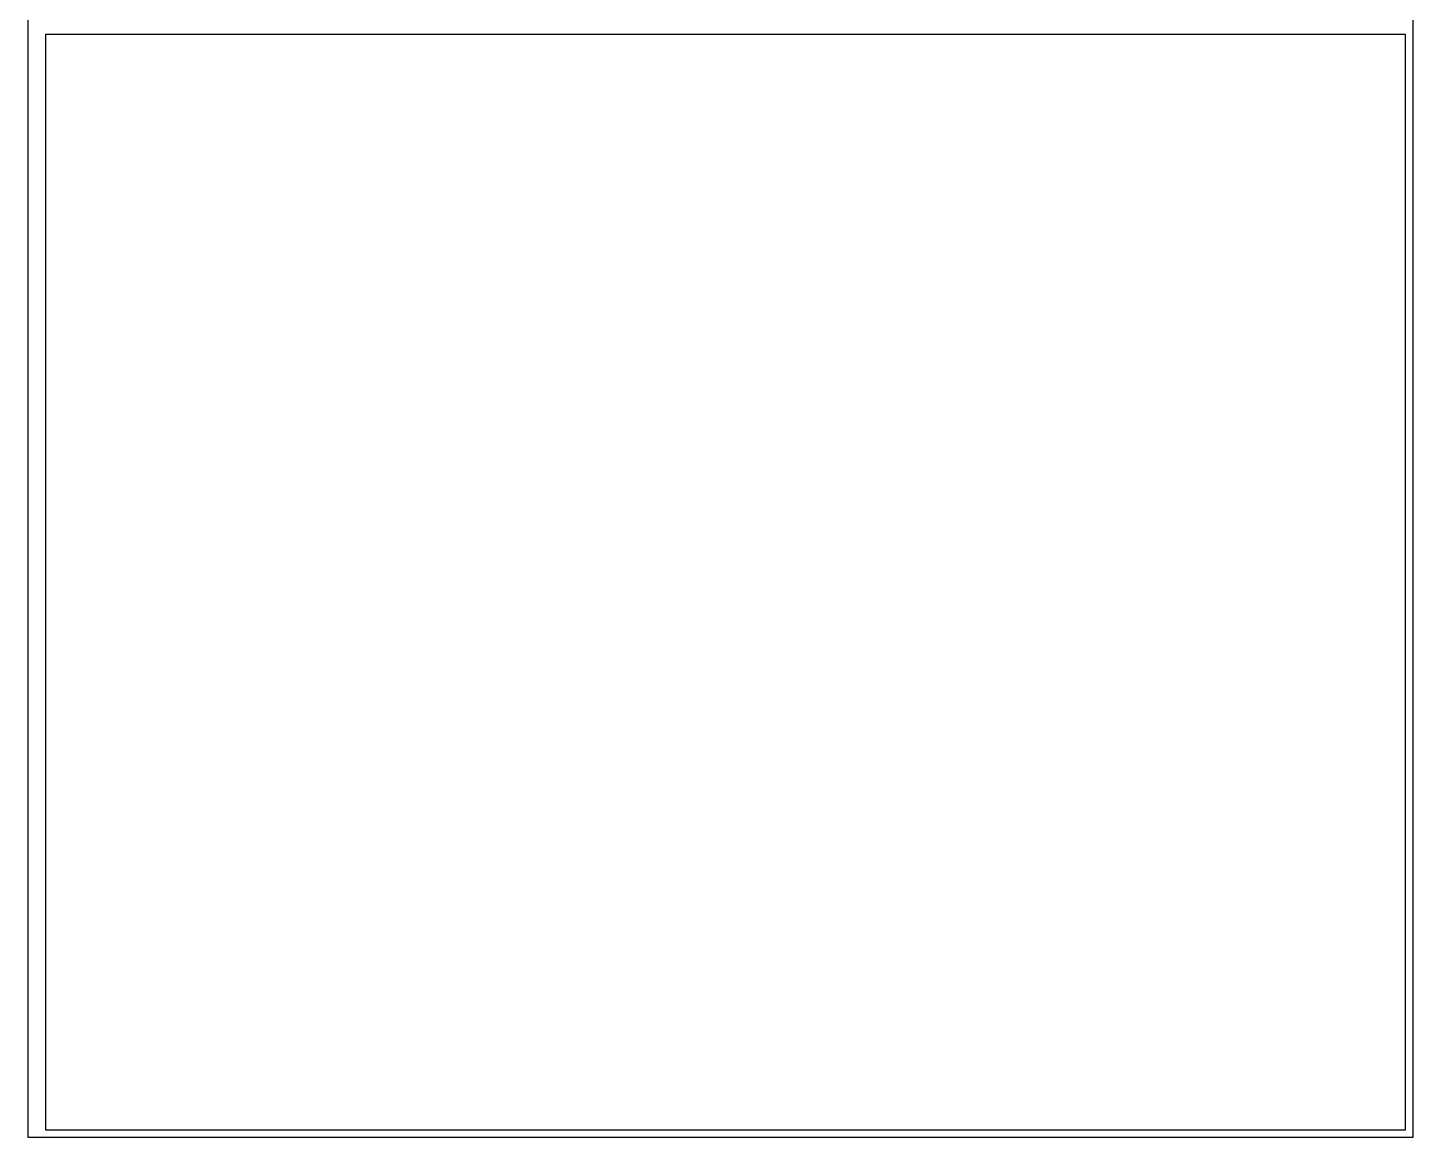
# Model space of a CAD drawing. Extents: x -1616 to -909, y -1826 to -744.
# Drawn here: x -1616 to -909, y -1826 to -1260 of the extents above; entities that cross this region are included whole.
import ezdxf

# ---------------------------------------------------------------- set-up
doc = ezdxf.new("R2010")
doc.units = 0
doc.layers.add('DEFAULT', color=7, linetype='CONTINUOUS')

msp = doc.modelspace()

# ---------------------------------------------------------------- linework, layer by layer
at = {"layer": 'DEFAULT'}
for p, q in [((-1616.196, -743.783), (-1616.196, -1826.255)), ((-909.446, -1826.255), (-909.446, -743.783)), ((-913.338, -1263.672, 558.8), (-1607.138, -1263.672, 558.8)), ((-1607.138, -1263.672, 558.8), (-1607.138, -1822.472, 558.8)), ((-913.338, -1822.472, 558.8), (-913.338, -1263.672, 558.8)), ((-1607.138, -1822.472, 558.8), (-913.338, -1822.472, 558.8)), ((-1616.196, -1826.255), (-909.446, -1826.255))]:
    msp.add_line(p, q, dxfattribs=at)

doc.saveas('drawing.dxf')
